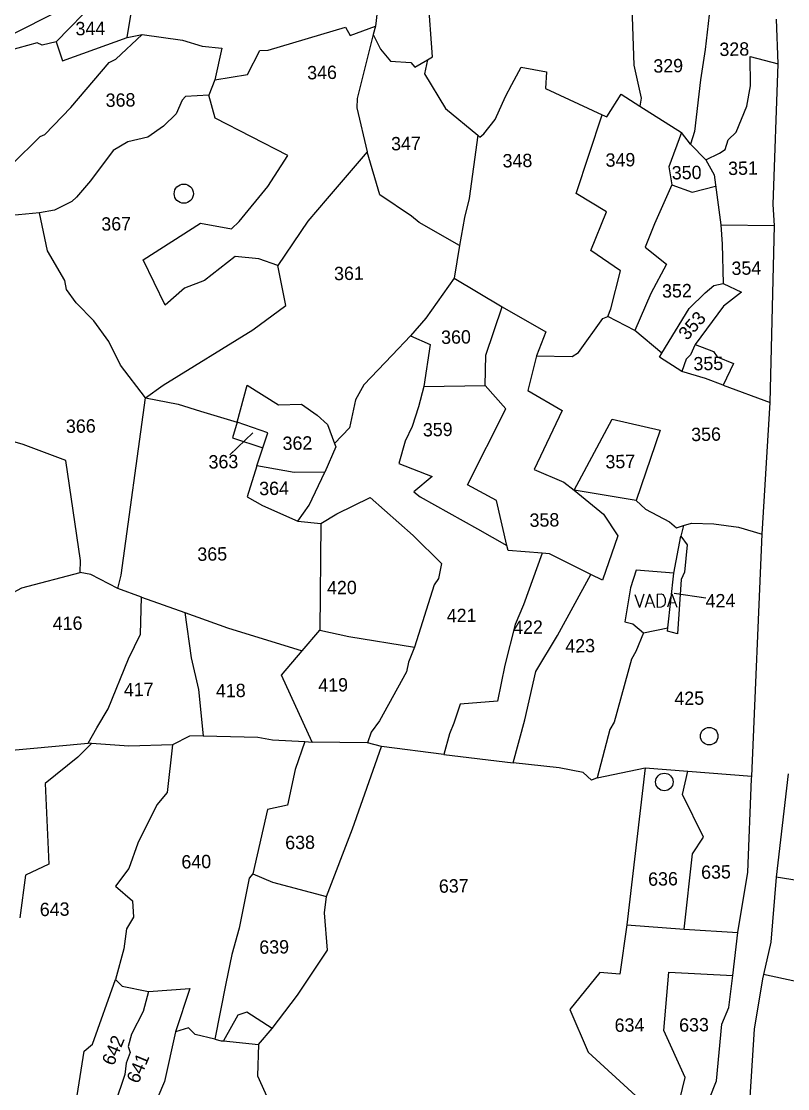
# Model space of a CAD drawing. Header units: metres. Extents: x 276272 to 279333, y 2076915 to 2080427.
# Drawn here: x 277582 to 278017, y 2078291 to 2078897 of the extents above; entities that cross this region are included whole.
import ezdxf

# ---------------------------------------------------------------- set-up
doc = ezdxf.new("R2010")
doc.units = ezdxf.units.M
for name, color, linetype in [('POLY_PARCEL', 6, 'Continuous'), ('POLY_ROAD', 30, 'Continuous'), ('TEXT_PARCEL', 7, 'Continuous')]:
    doc.layers.add(name, color=color, linetype=linetype)
doc.styles.get("Standard").update_dxf_attribs({"font": 'simplex.shx'})
doc.styles.add('TEXT_MAP', font='', dxfattribs={"height": 1.8})
doc.styles.get('TEXT_MAP').set_extended_font_data('Kruti Dev 050')
doc.dimstyles.get("Standard").update_dxf_attribs({"dimtxt": 0.18, "dimasz": 0.18, "dimexe": 0.18, "dimexo": 0.0625, "dimgap": 0.09, "dimtad": 0, "dimtih": 1, "dimtoh": 1, "dimdec": 4, "dimzin": 0, "dimdsep": 46, "dimtxsty": 'Standard', "dimcen": 0.09, "dimadec": 0, "dimazin": 0, "dimtfac": 1, "dimtdec": 4, "dimtofl": 0, "dimtmove": 0, "dimatfit": 3, "dimfxl": 1, "dimtolj": 1, "dimtzin": 0, "dimarcsym": 0})

msp = doc.modelspace()

# ---------------------------------------------------------------- linework, layer by layer
for centre, radius in [((277674.55, 2078799.1), 5.45), ((277972.75, 2078491.39), 4.97), ((277947.27, 2078465.42), 4.97)]:
    msp.add_circle(centre, radius)
at = {"layer": 'POLY_PARCEL'}
for p, q in [((277928.44, 2078918.62), (277930.03, 2078872.07)), ((277785.69, 2078913.91), (277783.4, 2078894.08)), ((277815.62, 2078876.64), (277813, 2078912.75)), ((277974.08, 2078911.93), (277970.49, 2078880.93)), ((277624.94, 2078908.78), (277602.09, 2078885.17)), ((277642.47, 2078887.67), (277644.48, 2078900.43)), ((277722.46, 2078880.46), (277766.29, 2078893.55)), ((277766.29, 2078893.55), (277768.91, 2078888.84)), ((277768.91, 2078888.84), (277783.4, 2078894.08)), ((277783.4, 2078894.08), (277782.06, 2078889.41)), ((277602.09, 2078885.17), (277594.24, 2078883.43)), ((277602.09, 2078885.17), (277605.71, 2078874.53)), ((277605.71, 2078874.53), (277642.47, 2078887.67)), ((277636.01, 2078875.35), (277650.93, 2078889.43)), ((277642.47, 2078887.67), (277650.93, 2078889.43)), ((277650.93, 2078889.43), (277673.82, 2078886.17)), ((277673.82, 2078886.17), (277684.99, 2078882.73)), ((277782.06, 2078889.41), (277772.99, 2078853.11)), ((277782.06, 2078889.41), (277786.25, 2078881)), ((277591.39, 2078884.59), (277574.9, 2078880.07)), ((277594.24, 2078883.43), (277591.39, 2078884.59)), ((277684.99, 2078882.73), (277696.12, 2078881.7)), ((277696.12, 2078881.7), (277692.18, 2078863.66)), ((277710.64, 2078866.64), (277717.7, 2078880.38)), ((277717.7, 2078880.38), (277722.46, 2078880.46)), ((277786.25, 2078881), (277791.82, 2078874.23)), ((277970.49, 2078880.93), (277967.7, 2078863.71)), ((277610.4, 2078848.06), (277632.2, 2078873.47)), ((277632.2, 2078873.47), (277636.01, 2078875.35)), ((277791.82, 2078874.23), (277803.35, 2078873.61)), ((277803.35, 2078873.61), (277805.61, 2078870.82)), ((277805.61, 2078870.82), (277812.96, 2078875.09)), ((277812.96, 2078875.09), (277811.26, 2078867.1)), ((277812.96, 2078875.09), (277815.62, 2078876.64)), ((277996.22, 2078860.34), (277995.94, 2078877)), ((277995.94, 2078877), (278011.81, 2078872.82)), ((277811.26, 2078867.1), (277823, 2078847.34)), ((277860.8, 2078860.96), (277866.02, 2078870.86)), ((277866.02, 2078870.86), (277880.33, 2078868.25)), ((277880.33, 2078868.25), (277879.86, 2078858.74)), ((277930.03, 2078872.07), (277934.18, 2078853.35)), ((277692.18, 2078863.66), (277688.69, 2078854.92)), ((277692.18, 2078863.66), (277710.64, 2078866.64)), ((277857.11, 2078854.24), (277860.8, 2078860.96)), ((277967.7, 2078863.71), (277964.34, 2078834.43)), ((277688.69, 2078854.92), (277675.57, 2078854.29)), ((277692.36, 2078841.94), (277688.69, 2078854.92)), ((277879.86, 2078858.74), (277912.04, 2078843.81)), ((277914.69, 2078842.64), (277922.76, 2078855.5)), ((277922.76, 2078855.5), (277933.45, 2078848.7)), ((277994.11, 2078848.77), (277996.22, 2078860.34)), ((277673.58, 2078852.24), (277670.28, 2078844.31)), ((277675.57, 2078854.29), (277673.58, 2078852.24)), ((277772.99, 2078853.11), (277772.77, 2078847.73)), ((277851.31, 2078841.16), (277857.11, 2078854.24)), ((277934.18, 2078853.35), (277933.45, 2078848.7)), ((277933.45, 2078848.7), (277956.95, 2078833.87)), ((277987.94, 2078834.06), (277994.11, 2078848.77)), ((277595.7, 2078832.67), (277610.4, 2078848.06)), ((277670.28, 2078844.31), (277663.12, 2078837.43)), ((277772.77, 2078847.73), (277778.57, 2078822.8)), ((277823, 2078847.34), (277841.37, 2078832.21)), ((277897.25, 2078799.21), (277912.04, 2078843.81)), ((277912.04, 2078843.81), (277914.69, 2078842.64)), ((277663.12, 2078837.43), (277654.13, 2078831.22)), ((277733.6, 2078820.78), (277692.36, 2078841.94)), ((277844.79, 2078833.13), (277851.31, 2078841.16)), ((277576.99, 2078815.59), (277593.09, 2078831.62)), ((277593.09, 2078831.62), (277595.7, 2078832.67)), ((277654.13, 2078831.22), (277642.85, 2078828.61)), ((277841.37, 2078832.21), (277836.51, 2078796.46)), ((277841.37, 2078832.21), (277842.6, 2078831.19)), ((277842.6, 2078831.19), (277844.79, 2078833.13)), ((277956.95, 2078833.87), (277949.79, 2078814.36)), ((277962.15, 2078827.22), (277956.95, 2078833.87)), ((277964.34, 2078834.43), (277962.15, 2078827.22)), ((277983.4, 2078829.62), (277987.94, 2078834.06)), ((277642.85, 2078828.61), (277634.45, 2078823.62)), ((277962.15, 2078827.22), (277970.77, 2078818.39)), ((277981.7, 2078824.21), (277983.4, 2078829.62)), ((277634.45, 2078823.62), (277621.6, 2078806.44)), ((277722.17, 2078803.16), (277733.6, 2078820.78)), ((277778.57, 2078822.8), (277755.88, 2078796.44)), ((277785.76, 2078798.46), (277778.57, 2078822.8)), ((277970.77, 2078818.39), (277978.65, 2078822.11)), ((277970.77, 2078818.39), (277975.53, 2078809.88)), ((277978.65, 2078822.11), (277981.7, 2078824.21)), ((277949.79, 2078814.36), (277951.58, 2078804.09)), ((277621.6, 2078806.44), (277613.67, 2078797.22)), ((277975.53, 2078809.88), (277979.34, 2078781.49)), ((277706.02, 2078783.25), (277722.17, 2078803.16)), ((277951.58, 2078804.09), (277941.62, 2078782.05)), ((277951.58, 2078804.09), (277962.98, 2078799.94)), ((277962.98, 2078799.94), (277976.39, 2078803.46)), ((277611.09, 2078794.75), (277601.27, 2078789.74)), ((277613.67, 2078797.22), (277611.09, 2078794.75)), ((277755.88, 2078796.44), (277745, 2078783.59)), ((277803.72, 2078786.41), (277785.76, 2078798.46)), ((277836.51, 2078796.46), (277833.84, 2078785.65)), ((277914.4, 2078788.8), (277897.25, 2078799.21)), ((277592.61, 2078788.18), (277565.97, 2078785.72)), ((277601.27, 2078789.74), (277592.61, 2078788.18)), ((277597.22, 2078766.71), (277592.61, 2078788.18)), ((277905.47, 2078766.83), (277914.4, 2078788.8)), ((277651.51, 2078761.6), (277684.12, 2078782.42)), ((277684.12, 2078782.42), (277701.61, 2078779.23)), ((277701.61, 2078779.23), (277706.02, 2078783.25)), ((277745, 2078783.59), (277727.94, 2078758.45)), ((277808.22, 2078782.68), (277803.72, 2078786.41)), ((277830.94, 2078769.76), (277808.22, 2078782.68)), ((277833.84, 2078785.65), (277830.94, 2078769.76)), ((277941.62, 2078782.05), (277936.38, 2078768.83)), ((277979.34, 2078781.49), (278009.72, 2078781.08)), ((277979.34, 2078781.49), (277980.04, 2078770.48)), ((277980.04, 2078770.48), (277980.67, 2078748.19)), ((277607.02, 2078749.77), (277597.22, 2078766.71)), ((277830.94, 2078769.76), (277828.07, 2078751.26)), ((277922.43, 2078755.4), (277905.47, 2078766.83)), ((277936.38, 2078768.83), (277948.47, 2078759.14)), ((277663.98, 2078735.84), (277651.51, 2078761.6)), ((277703.77, 2078763.43), (277686.25, 2078749.83)), ((277717.11, 2078762.07), (277703.77, 2078763.43)), ((277727.94, 2078758.45), (277717.11, 2078762.07)), ((277732.45, 2078735.72), (277727.94, 2078758.45)), ((277948.47, 2078759.14), (277939.63, 2078742.56)), ((277916.94, 2078733.7), (277922.43, 2078755.4)), ((277608.05, 2078744.72), (277607.02, 2078749.77)), ((277686.25, 2078749.83), (277674.91, 2078745.52)), ((277828.07, 2078751.26), (277812, 2078728.4)), ((277828.07, 2078751.26), (277855.29, 2078734.93)), ((277970.5, 2078742.9), (277975.3, 2078747.08)), ((277975.3, 2078747.08), (277980.67, 2078748.19)), ((277980.67, 2078748.19), (277991.01, 2078743.24)), ((277613.57, 2078737.21), (277608.05, 2078744.72)), ((277674.91, 2078745.52), (277663.98, 2078735.84)), ((277939.63, 2078742.56), (277930.48, 2078721.41)), ((277961.41, 2078734.03), (277970.5, 2078742.9)), ((277991.01, 2078743.24), (277980.88, 2078735.38)), ((277623.56, 2078726.92), (277613.57, 2078737.21)), ((277713.66, 2078721.78), (277732.45, 2078735.72)), ((277845.95, 2078707.43), (277855.29, 2078734.93)), ((277855.29, 2078734.93), (277879.93, 2078720.77)), ((277915.19, 2078729.43), (277916.94, 2078733.7)), ((277945.94, 2078708.65), (277961.41, 2078734.03)), ((277980.88, 2078735.38), (277964.83, 2078713.58)), ((277812, 2078728.4), (277803.29, 2078718.43)), ((277898.51, 2078709.05), (277912.45, 2078728.29)), ((277912.45, 2078728.29), (277915.19, 2078729.43)), ((277930.48, 2078721.41), (277915.19, 2078729.43)), ((277632, 2078715.34), (277623.56, 2078726.92)), ((277662.84, 2078690.52), (277713.66, 2078721.78)), ((277945.94, 2078708.65), (277930.48, 2078721.41)), ((277803.29, 2078718.43), (277792.9, 2078707.5)), ((277803.29, 2078718.43), (277814.47, 2078713.55)), ((277879.93, 2078720.77), (277874.77, 2078707.06)), ((277638.56, 2078701.83), (277632, 2078715.34)), ((277814.47, 2078713.55), (277810.75, 2078689.73)), ((277964.83, 2078713.58), (277962.11, 2078707.64)), ((277964.83, 2078713.58), (277975.17, 2078709.53)), ((277975.17, 2078709.53), (277977.28, 2078706.48)), ((277792.9, 2078707.5), (277776.69, 2078690.76)), ((277845.6, 2078690.32), (277845.95, 2078707.43)), ((277874.77, 2078707.06), (277869.74, 2078687.55)), ((277874.77, 2078707.06), (277895.06, 2078706.77)), ((277895.06, 2078706.77), (277898.51, 2078709.05)), ((277944.44, 2078706.32), (277945.94, 2078708.65)), ((277957.14, 2078698.33), (277944.44, 2078706.32)), ((277959.59, 2078705.29), (277957.14, 2078698.33)), ((277962.11, 2078707.64), (277959.59, 2078705.29)), ((277977.28, 2078706.48), (277986.57, 2078702.8)), ((277652.82, 2078683.27), (277638.56, 2078701.83)), ((277970.56, 2078694.32), (277957.14, 2078698.33)), ((277986.57, 2078702.8), (277980.62, 2078690.39)), ((277980.62, 2078690.39), (277970.56, 2078694.32)), ((277652.82, 2078683.27), (277662.84, 2078690.52)), ((277704.77, 2078669.5), (277710.44, 2078690.51)), ((277710.44, 2078690.51), (277728.38, 2078679.4)), ((277776.69, 2078690.76), (277772.09, 2078682.13)), ((277810.75, 2078689.73), (277807.8, 2078678.19)), ((277810.75, 2078689.73), (277845.6, 2078690.32)), ((277857.26, 2078677.12), (277845.6, 2078690.32)), ((277869.74, 2078687.55), (277889.26, 2078676.16)), ((277980.62, 2078690.39), (278007.24, 2078680.67)), ((277638.98, 2078582.62), (277652.82, 2078683.27)), ((277652.82, 2078683.27), (277671.32, 2078679.71)), ((277671.32, 2078679.71), (277684.06, 2078675.81)), ((277728.38, 2078679.4), (277741.37, 2078679.62)), ((277741.37, 2078679.62), (277750.35, 2078673.44)), ((277772.09, 2078682.13), (277768.55, 2078666.23)), ((277684.06, 2078675.81), (277704.77, 2078669.5)), ((277750.35, 2078673.44), (277756.14, 2078668.15)), ((277807.8, 2078678.19), (277804.18, 2078667.04)), ((277835.48, 2078633.99), (277857.26, 2078677.12)), ((277889.26, 2078676.16), (277873.34, 2078642.63)), ((277704.77, 2078669.5), (277702.2, 2078660.54)), ((277722.3, 2078663.46), (277704.77, 2078669.5)), ((277756.14, 2078668.15), (277760.1, 2078657.42)), ((277804.18, 2078667.04), (277800.2, 2078658.74)), ((277896.07, 2078630.89), (277917.58, 2078671.16)), ((277917.58, 2078671.16), (277944.94, 2078664.97)), ((277583.47, 2078656.76), (277556.4, 2078664.54)), ((277715.96, 2078644.67), (277722.3, 2078663.46)), ((277768.55, 2078666.23), (277760.1, 2078657.42)), ((277944.94, 2078664.97), (277931.34, 2078625.14)), ((277607.71, 2078647.67), (277583.47, 2078656.76)), ((277702.2, 2078660.54), (277719.43, 2078654.96)), ((277760.79, 2078655.56), (277754.69, 2078641.2)), ((277760.1, 2078657.42), (277760.79, 2078655.56)), ((277800.2, 2078658.74), (277796.61, 2078646.01)), ((277615.95, 2078591.1), (277607.71, 2078647.67)), ((277715.96, 2078644.67), (277710.55, 2078627.16)), ((277737.26, 2078640.91), (277715.96, 2078644.67)), ((277796.61, 2078646.01), (277815.43, 2078638.72)), ((277754.69, 2078641.2), (277737.26, 2078640.91)), ((277745.81, 2078622.36), (277754.69, 2078641.2)), ((277815.43, 2078638.72), (277805.12, 2078630)), ((277873.34, 2078642.63), (277890.28, 2078635.54)), ((277852.11, 2078625.08), (277835.48, 2078633.99)), ((277890.28, 2078635.54), (277896.07, 2078630.89)), ((277931.34, 2078625.14), (277896.07, 2078630.89)), ((277896.07, 2078630.89), (277912.78, 2078617.23)), ((277710.55, 2078627.16), (277719.19, 2078622.23)), ((277761.42, 2078617.56), (277780.29, 2078626.74)), ((277780.29, 2078626.74), (277804.74, 2078605.29)), ((277805.12, 2078630), (277808.65, 2078627.21)), ((277808.65, 2078627.21), (277841.28, 2078609.06)), ((277857.95, 2078599.53), (277852.11, 2078625.08)), ((277931.34, 2078625.14), (277936.5, 2078620.08)), ((277719.19, 2078622.23), (277739.31, 2078613.38)), ((277739.31, 2078613.38), (277745.81, 2078622.36)), ((277936.5, 2078620.08), (277950.25, 2078613.03)), ((277739.31, 2078613.38), (277752.33, 2078612.02)), ((277752.33, 2078612.02), (277761.42, 2078617.56)), ((277912.78, 2078617.23), (277920.91, 2078605.01)), ((277950.25, 2078613.03), (277954.11, 2078609.61)), ((277752.33, 2078612.02), (277751.76, 2078551.43)), ((277841.28, 2078609.06), (277857.95, 2078599.53)), ((277954.11, 2078609.61), (277958.13, 2078610.87)), ((277958.13, 2078610.87), (277956.72, 2078604.9)), ((277958.13, 2078610.87), (277962.62, 2078612.28)), ((277962.62, 2078612.28), (277975.31, 2078611.86)), ((277975.31, 2078611.86), (277989.28, 2078609.88)), ((277989.28, 2078609.88), (278002.79, 2078606.01)), ((277804.74, 2078605.29), (277820.85, 2078589.41)), ((277920.91, 2078605.01), (277912.14, 2078579.84)), ((277952.64, 2078583.93), (277956.72, 2078604.9)), ((277956.72, 2078604.9), (277960.29, 2078599.89)), ((277858.61, 2078596.68), (277857.95, 2078599.53)), ((277877.91, 2078595.19), (277858.61, 2078596.68)), ((277877.91, 2078595.19), (277867.28, 2078565.95)), ((277882.09, 2078594.86), (277877.91, 2078595.19)), ((277905.56, 2078583.13), (277882.09, 2078594.86)), ((277960.29, 2078599.89), (277958.65, 2078584.34)), ((277615.76, 2078584.22), (277615.95, 2078591.1)), ((277820.85, 2078589.41), (277819.1, 2078580.73)), ((277582.63, 2078575.43), (277615.76, 2078584.22)), ((277621.83, 2078583.07), (277615.76, 2078584.22)), ((277637.18, 2078575.09), (277621.83, 2078583.07)), ((277637.18, 2078575.09), (277638.98, 2078582.62)), ((277886.59, 2078548.54), (277905.56, 2078583.13)), ((277912.14, 2078579.84), (277905.56, 2078583.13)), ((277931.38, 2078585.47), (277928.05, 2078575.59)), ((277952.64, 2078583.93), (277931.38, 2078585.47)), ((277949.28, 2078552.88), (277952.64, 2078583.93)), ((277958.65, 2078584.34), (277956.82, 2078580.2)), ((277816.63, 2078577.21), (277805.49, 2078541.88)), ((277819.1, 2078580.73), (277816.63, 2078577.21)), ((277956.82, 2078580.2), (277954.8, 2078549.44)), ((277575.71, 2078571.83), (277582.63, 2078575.43)), ((277650.57, 2078570.25), (277637.18, 2078575.09)), ((277649.97, 2078549.33), (277650.57, 2078570.25)), ((277650.57, 2078570.25), (277675.21, 2078561.53)), ((277928.05, 2078575.59), (277924.89, 2078556.22)), ((277867.28, 2078565.95), (277862.71, 2078554.79)), ((277675.21, 2078561.53), (277699.45, 2078552.75)), ((277675.21, 2078561.53), (277678.74, 2078535.8)), ((277699.45, 2078552.75), (277741.81, 2078539.86)), ((277862.71, 2078554.79), (277856.77, 2078531.57)), ((277924.89, 2078556.22), (277929.35, 2078555.03)), ((277929.35, 2078555.03), (277935.46, 2078550.06)), ((277935.46, 2078550.06), (277949.28, 2078552.88)), ((277949.07, 2078550.92), (277949.28, 2078552.88)), ((277643.24, 2078535.28), (277649.97, 2078549.33)), ((277741.81, 2078539.86), (277751.76, 2078551.43)), ((277751.76, 2078551.43), (277768.3, 2078547.91)), ((277768.3, 2078547.91), (277805.49, 2078541.88)), ((277874.26, 2078528.06), (277886.59, 2078548.54)), ((277935.46, 2078550.06), (277931.17, 2078539.45)), ((277954.8, 2078549.44), (277949.07, 2078550.92)), ((277730, 2078526.04), (277741.81, 2078539.86)), ((277805.49, 2078541.88), (277802.14, 2078533.27)), ((277631.67, 2078506.9), (277643.24, 2078535.28)), ((277678.74, 2078535.8), (277682.84, 2078517.82)), ((277928.71, 2078534.98), (277918.85, 2078499.34)), ((277931.17, 2078539.45), (277928.71, 2078534.98)), ((277800.97, 2078527.87), (277785.59, 2078500.05)), ((277802.14, 2078533.27), (277800.97, 2078527.87)), ((277856.77, 2078531.57), (277852.67, 2078511.23)), ((277868.06, 2078500.71), (277874.26, 2078528.06)), ((277747.44, 2078488.01), (277730, 2078526.04)), ((277682.84, 2078517.82), (277685.5, 2078491.57)), ((277831.46, 2078509.6), (277827.84, 2078498.77)), ((277852.67, 2078511.23), (277831.46, 2078509.6)), ((277625.2, 2078496.02), (277631.67, 2078506.9)), ((277785.59, 2078500.05), (277780.94, 2078493.64)), ((277827.84, 2078498.77), (277825.4, 2078492.71)), ((277861.5, 2078476.21), (277868.06, 2078500.71)), ((277918.85, 2078499.34), (277916.38, 2078495.18)), ((277620.27, 2078487.38), (277625.2, 2078496.02)), ((277685.5, 2078491.57), (277677.89, 2078491.33)), ((277685.5, 2078491.57), (277716.57, 2078490.83)), ((277780.94, 2078493.64), (277778.82, 2078487.58)), ((277825.4, 2078492.71), (277822.12, 2078480.94)), ((277916.38, 2078495.18), (277909.24, 2078467.82)), ((277565.52, 2078482.35), (277620.27, 2078487.38)), ((277622.17, 2078487.24), (277614.38, 2078479.5)), ((277622.17, 2078487.24), (277620.27, 2078487.38)), ((277643.43, 2078485.69), (277622.17, 2078487.24)), ((277668.14, 2078486.42), (277643.43, 2078485.69)), ((277668.14, 2078486.42), (277665.11, 2078459.43)), ((277677.89, 2078491.33), (277668.14, 2078486.42)), ((277716.57, 2078490.83), (277724.84, 2078489.38)), ((277724.84, 2078489.38), (277743.23, 2078488.26)), ((277743.23, 2078488.26), (277737.8, 2078472.49)), ((277743.23, 2078488.26), (277747.44, 2078488.01)), ((277778.82, 2078487.58), (277747.44, 2078488.01)), ((277770.37, 2078438.72), (277786.78, 2078485.5)), ((277786.78, 2078485.5), (277778.82, 2078487.58)), ((277822.12, 2078480.94), (277786.78, 2078485.5)), ((277614.38, 2078479.5), (277595.93, 2078464.62)), ((277822.12, 2078480.94), (277861.5, 2078476.21)), ((277887.53, 2078473.48), (277861.5, 2078476.21)), ((277901.2, 2078470.86), (277887.53, 2078473.48)), ((277909.24, 2078467.82), (277936.4, 2078473.34)), ((277936.4, 2078473.34), (277926.01, 2078384.43)), ((277936.4, 2078473.34), (277960.52, 2078471.53)), ((277737.8, 2078472.49), (277733.39, 2078452.15)), ((277906.03, 2078466.51), (277901.2, 2078470.86)), ((277909.24, 2078467.82), (277906.03, 2078466.51)), ((277957.6, 2078458.25), (277960.52, 2078471.53)), ((277960.52, 2078471.53), (277996.86, 2078468.64)), ((277595.93, 2078464.62), (277597.96, 2078418.72)), ((277665.11, 2078459.43), (277659.2, 2078452.37)), ((277969.51, 2078434.16), (277957.6, 2078458.25)), ((277659.2, 2078452.37), (277648.48, 2078430.65)), ((277722.02, 2078449.74), (277713.74, 2078413.38)), ((277733.39, 2078452.15), (277722.02, 2078449.74)), ((277755.48, 2078400.46), (277770.37, 2078438.72)), ((277963.28, 2078424.68), (277969.51, 2078434.16)), ((277648.48, 2078430.65), (277643.33, 2078416.31)), ((277597.96, 2078418.72), (277584.76, 2078412.48)), ((277958.45, 2078381.99), (277963.28, 2078424.68)), ((277643.33, 2078416.31), (277635.89, 2078406.36)), ((277713.74, 2078413.38), (277711.61, 2078410.77)), ((277713.74, 2078413.38), (277724.92, 2078408.5)), ((277584.76, 2078412.48), (277581.61, 2078388.26)), ((277711.61, 2078410.77), (277706.06, 2078382.49)), ((277724.92, 2078408.5), (277755.48, 2078400.46)), ((278034.01, 2078407.59), (278010.78, 2078411.39)), ((277635.89, 2078406.36), (277645.54, 2078397.97)), ((277645.54, 2078397.97), (277646.01, 2078388.79)), ((277754.41, 2078391.22), (277755.48, 2078400.46)), ((277646.01, 2078388.79), (277642, 2078382.07)), ((277756.03, 2078370.02), (277754.41, 2078391.22)), ((277706.06, 2078382.49), (277701.87, 2078367.53)), ((277926.01, 2078384.43), (277922.09, 2078356.29)), ((277926.01, 2078384.43), (277958.45, 2078381.99)), ((277642, 2078382.07), (277640.61, 2078370.65)), ((277958.45, 2078381.99), (277988.93, 2078379.95)), ((277640.61, 2078370.65), (277635.75, 2078353.26)), ((277701.87, 2078367.53), (277698.35, 2078351)), ((277739.03, 2078344.39), (277756.03, 2078370.02)), ((277622.73, 2078316.62), (277635.75, 2078353.26)), ((277635.75, 2078353.26), (277639.61, 2078349.52)), ((277910.76, 2078357.41), (277893.72, 2078336.26)), ((277922.09, 2078356.29), (277910.76, 2078357.41)), ((277946.96, 2078324.42), (277949.89, 2078357.51)), ((277949.89, 2078357.51), (277986.23, 2078355.57)), ((278021.93, 2078352.24), (278003.52, 2078356.27)), ((277639.61, 2078349.52), (277654.56, 2078346.61)), ((277654.56, 2078346.61), (277651.58, 2078335.15)), ((277654.56, 2078346.61), (277677.98, 2078348.27)), ((277677.98, 2078348.27), (277669.84, 2078323.74)), ((277698.35, 2078351), (277692.22, 2078319.54)), ((277724.77, 2078325.47), (277739.03, 2078344.39)), ((277651.58, 2078335.15), (277644.82, 2078322.37)), ((277710.35, 2078334.73), (277705.3, 2078333.06)), ((277724.77, 2078325.47), (277710.35, 2078334.73)), ((277893.72, 2078336.26), (277904.13, 2078312.09)), ((277705.3, 2078333.06), (277697.05, 2078318.51)), ((277644.82, 2078322.37), (277643.04, 2078315.37)), ((277669.84, 2078323.74), (277663.66, 2078295.44)), ((277677.21, 2078325.94), (277669.84, 2078323.74)), ((277681.08, 2078322.2), (277677.21, 2078325.94)), ((277692.22, 2078319.54), (277681.08, 2078322.2)), ((277716.99, 2078316.47), (277724.77, 2078325.47)), ((277959.15, 2078297.68), (277946.96, 2078324.42)), ((277618.04, 2078312.74), (277622.73, 2078316.62)), ((277692.22, 2078319.54), (277695.72, 2078318.64)), ((277695.72, 2078318.64), (277697.05, 2078318.51)), ((277697.05, 2078318.51), (277716.99, 2078316.47)), ((277716.99, 2078316.47), (277716.42, 2078298.65)), ((277612.88, 2078280.34), (277618.04, 2078312.74)), ((277644.05, 2078311.9), (277641.93, 2078305.85)), ((277643.04, 2078315.37), (277644.05, 2078311.9)), ((277904.13, 2078312.09), (277931.07, 2078287.33)), ((277641.93, 2078305.85), (277641.08, 2078299.5)), ((277641.08, 2078299.5), (277635.35, 2078282.62)), ((277716.42, 2078298.65), (277729.47, 2078270.11)), ((277954.67, 2078279.78), (277959.15, 2078297.68)), ((277663.66, 2078295.44), (277652.37, 2078269.28))]:
    msp.add_line(p, q, dxfattribs=at)
at = {"layer": 'POLY_ROAD'}
for p, q in [((277610.47, 2078906.22), (277553.32, 2078877.53)), ((278011.81, 2078872.82), (278010.87, 2078898.19)), ((278009.01, 2078792.98), (278011.81, 2078872.82)), ((278009.72, 2078781.08), (278009.01, 2078792.98)), ((278007.24, 2078680.67), (278009.72, 2078781.08)), ((278002.79, 2078606.01), (278007.24, 2078680.67)), ((277996.86, 2078468.64), (278002.79, 2078606.01)), ((277994.57, 2078414.24), (277996.8, 2078467.12)), ((277996.8, 2078467.12), (277996.86, 2078468.64)), ((278017.58, 2078469.98), (278010.78, 2078411.39)), ((277988.93, 2078379.95), (277994.57, 2078414.24)), ((278010.78, 2078411.39), (278007.77, 2078374.56)), ((277986.23, 2078355.57), (277988.93, 2078379.95)), ((278007.77, 2078374.56), (278003.52, 2078356.27)), ((277983.94, 2078337.38), (277986.23, 2078355.57)), ((278002.93, 2078353.75), (277998.23, 2078325.18)), ((278003.52, 2078356.27), (278002.93, 2078353.75)), ((277979.95, 2078327.99), (277983.94, 2078337.38)), ((277976.86, 2078295.81), (277979.95, 2078327.99)), ((277998.23, 2078325.18), (277994.52, 2078268.12)), ((277972.88, 2078285.9), (277976.86, 2078295.81))]:
    msp.add_line(p, q, dxfattribs=at)

# ---------------------------------------------------------------- texts
at = {"layer": 'TEXT_PARCEL', "style": 'TEXT_MAP'}
for s, rotation, p in [('344', 0.96066, (277613.18, 2078888.9)), ('328', 0.96066, (277978.59, 2078877.17)), ('329', 0.96066, (277941.09, 2078867.74)), ('346', 0.96066, (277744.63, 2078863.92)), ('368', 0.96066, (277630.29, 2078848.31)), ('347', 0.96066, (277792.27, 2078823.65)), ('348', 0.96066, (277855.53, 2078813.96)), ('349', 0.96066, (277913.97, 2078814.36)), ('350', 0.96066, (277951.55, 2078807.17)), ('351', 0.96066, (277983.51, 2078809.66)), ('367', 0.96066, (277627.83, 2078778.1)), ('361', 0.96066, (277759.89, 2078750)), ('354', 0.96066, (277985.44, 2078752.98)), ('352', 0.96066, (277946.03, 2078740.1)), ('353', 48.54534, (277960.22, 2078715.47)), ('360', 0.96066, (277820.66, 2078713.87)), ('355', 0.96066, (277963.84, 2078698.84)), ('366', 0.96066, (277607.74, 2078663.36)), ('359', 0.96066, (277810.29, 2078661.38)), ('362', 0.96066, (277730.68, 2078653.69)), ('356', 0.96066, (277962.56, 2078658.73)), ('363', 0.96066, (277688.66, 2078643.16)), ('357', 0.96066, (277913.9, 2078643.25)), ('364', 0.96066, (277717.42, 2078628.04)), ('358', 0.96066, (277870.83, 2078610.08)), ('365', 0.96066, (277682.33, 2078590.79)), ('420', 0.96066, (277755.91, 2078571.74)), ('424', 0.96066, (277970.73, 2078564.3)), ('416', 0.96066, (277600.24, 2078551.48)), ('421', 0.96066, (277823.87, 2078555.97)), ('422', 0.96066, (277861.51, 2078549.25)), ('423', 0.96066, (277891.12, 2078538.71)), ('417', 0.96066, (277640.61, 2078513.92)), ('419', 0.96066, (277750.94, 2078516.5)), ('418', 0.96066, (277692.86, 2078513.32)), ('425', 0.96066, (277953.03, 2078508.95)), ('638', 0.96066, (277732.18, 2078427.19)), ('640', 0.96066, (277673.27, 2078416.27)), ('636', 0.96066, (277938.12, 2078406.49)), ('635', 0.96066, (277968.2, 2078410.4)), ('637', 0.96066, (277819.38, 2078402.52)), ('643', 0.96066, (277592.9, 2078389.27)), ('639', 0.96066, (277717.48, 2078367.89)), ('634', 0.96066, (277919.12, 2078323.6)), ('633', 0.96066, (277955.72, 2078323.7)), ('642', 67.51885, (277634.74, 2078303.97)), ('641', 67.51885, (277648.79, 2078293.85))]:
    msp.add_text(s, height=7.57, rotation=rotation, dxfattribs=at).set_placement(p)
at = {"layer": 'TEXT_PARCEL'}
msp.add_text('VADA', height=7.57, rotation=0.96066, dxfattribs=at).set_placement((277930.3, 2078564.23))

# ---------------------------------------------------------------- leaders
for points in [[(277700.69, 2078650.89), (277713.82, 2078663.44)], [(277970.75, 2078569.72), (277952.76, 2078572.22)]]:
    msp.add_leader(points, dimstyle='Standard', override={"dimtxt": 2.5, "dimasz": 2.5, "dimexe": 1.25, "dimexo": 0.625, "dimgap": 0.625, "dimtad": 1, "dimtih": 0, "dimtoh": 0, "dimzin": 8, "dimcen": 2.5, "dimtofl": 1})

doc.saveas('drawing.dxf')
